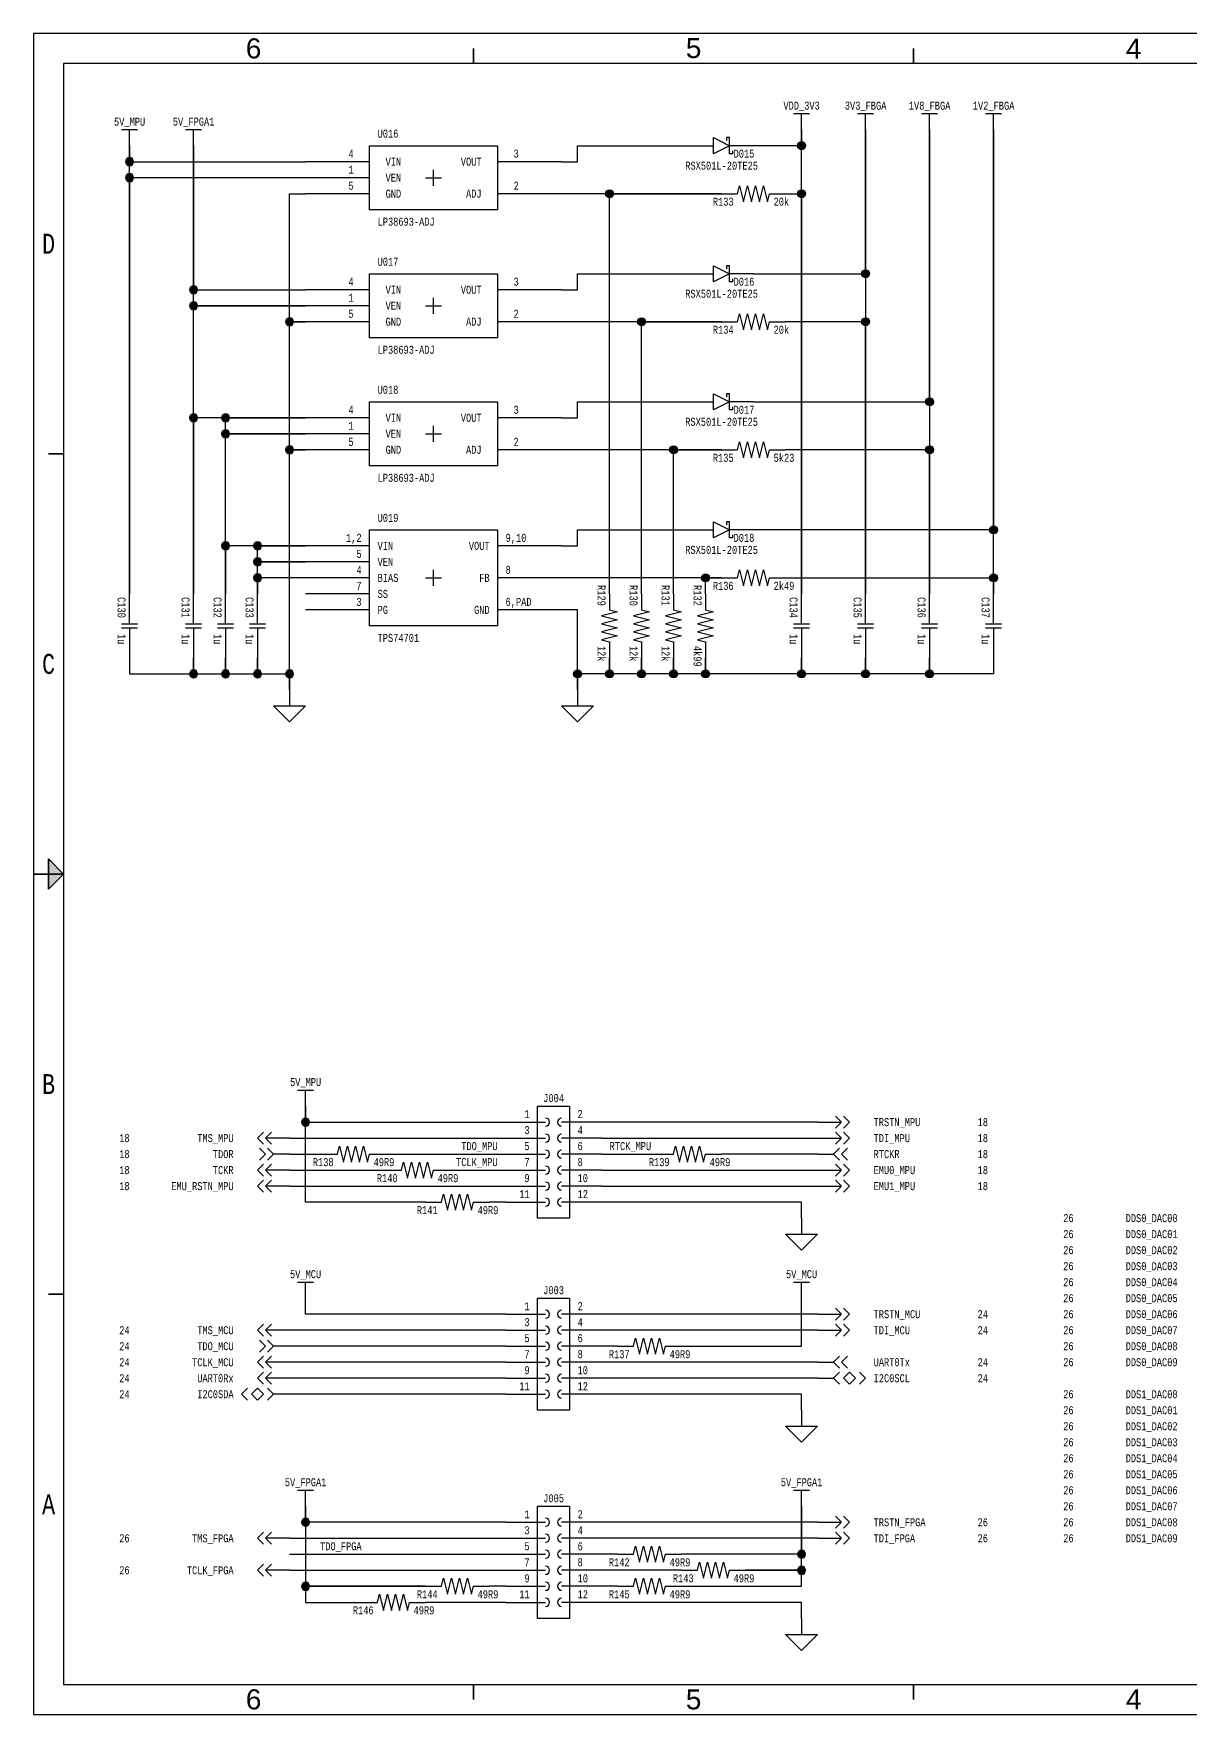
# Paper-space layout '27' of a CAD drawing. Header units: inches. Extents: x 0.2 to 16.8, y 0.2 to 10.8.
# Drawn here: x 0.25 to 7.48, y 0.25 to 10.75 of the extents above; entities that cross this region are included whole.
import ezdxf
from ezdxf.enums import TextEntityAlignment as Align

# ---------------------------------------------------------------- set-up
doc = ezdxf.new("R2010")
doc.units = ezdxf.units.IN
doc.header["$MEASUREMENT"] = 0
for name, color, linetype in [('BORDER', 13, 'Continuous'), ('COMPONENT', 14, 'Continuous'), ('SIGNAL', 84, 'Continuous'), ('TEXT', 252, 'Continuous')]:
    doc.layers.add(name, color=color, linetype=linetype)
doc.styles.add('Monotxt_75', font='monotxt.shx', dxfattribs={"width": 0.75})
doc.styles.get("Standard").update_dxf_attribs({"font": 'arial.ttf'})

# ---------------------------------------------------------------- blocks, each defined once
blk = doc.blocks.new('ANSI B Frame')
at = {"layer": 'BORDER', "lineweight": 35}
h = blk.add_hatch(color=256, dxfattribs=at)
h.dxf.hatch_style = 1
h.paths.add_polyline_path([(0.34375, 5.59375), (0.34375, 5.5), (0.4375, 5.5)])
h.paths.add_polyline_path([(0.4375, 5.5), (0.34375, 5.5), (0.34375, 5.40625)])
at = {"layer": 'BORDER'}
for points in [[(0.25, 0.25), (16.75, 0.25), (16.75, 10.75), (0.25, 10.75)], [(0.4375, 0.4375), (16.5625, 0.4375), (16.5625, 10.5625), (0.4375, 10.5625)]]:
    blk.add_lwpolyline(points, close=True, dxfattribs=at)
at = {"layer": 'BORDER', "lineweight": 35}
for points in [[(3, 10.65625), (3, 10.5625)], [(5.75, 10.65625), (5.75, 10.5625)], [(0.34375, 8.125), (0.4375, 8.125)], [(0.4375, 5.5), (0.25, 5.5)], [(0.34375, 2.875), (0.4375, 2.875)], [(3, 0.34375), (3, 0.4375)], [(5.75, 0.34375), (5.75, 0.4375)]]:
    blk.add_lwpolyline(points, dxfattribs=at)
blk.add_lwpolyline([(0.4375, 5.5), (0.34375, 5.59375), (0.34375, 5.40625)], close=True, dxfattribs=at)
at = {"layer": 'BORDER', "style": 'Monotxt_75', "width": 0.75}
for s, p in [('D', (0.34375, 9.4375)), ('C', (0.34375, 6.8125)), ('B', (0.34375, 4.1875)), ('A', (0.34375, 1.5625))]:
    blk.add_text(s, height=0.125, dxfattribs=at).set_placement(p, align=Align.MIDDLE_CENTER)
at = {"layer": 'BORDER', "flags": 8}
for tag, p in [('ZN6', (1.625, 10.65787)), ('ZN5', (4.375, 10.66009)), ('ZN4', (7.125, 10.65625)), ('ZN3', (9.875, 10.65796)), ('ZN2', (12.625, 10.65574)), ('ZN1', (15.375, 10.65574)), ('ZN6', (1.625, 0.34375)), ('ZN5', (4.375, 0.34375)), ('ZN4', (7.125, 0.34375)), ('ZN3', (9.875, 0.34375)), ('ZN2', (12.625, 0.34375)), ('ZN1', (15.375, 0.34375))]:
    blk.add_attdef(tag, text='', height=0.125, dxfattribs=at).set_placement(p, align=Align.MIDDLE_CENTER)
at = {"layer": 'TEXT', "style": 'Monotxt_75', "width": 0.75, "flags": 8}
for tag, height, p in [('DESRP', 0.0625, (13.625, 1)), ('DWG_NO', 0.1875, (13.9625, 0.7125))]:
    blk.add_attdef(tag, text='', height=height, dxfattribs=at).set_placement(p, align=Align.MIDDLE_LEFT)
for tag, height, p in [('SHTSZ', 0.1875, (13.7375, 0.7125)), ('REV', 0.1875, (16.4125, 0.7125)), ('SCALE', 0.0625, (14.15625, 0.5)), ('REVDATE', 0.0625, (15.11875, 0.5)), ('CURRSHT', 0.0625, (16.0625, 0.5)), ('LASTSHT', 0.0625, (16.4375, 0.5))]:
    blk.add_attdef(tag, text='', height=height, dxfattribs=at).set_placement(p, align=Align.MIDDLE_CENTER)
blk = doc.blocks.new('SUPPLY_BUS')
for points in [[(0, 0), (0.05, 0)], [(0.05, 0.025), (0.05, -0.025)]]:
    blk.add_lwpolyline(points)
blk = doc.blocks.new('CAP')
for points in [[(0, 0.0125), (0, 0.2)], [(-0.05, 0.0125), (0.05, 0.0125)], [(-0.05, -0.0125), (0.05, -0.0125)], [(0, -0.0125), (0, -0.2)]]:
    blk.add_lwpolyline(points)
at = {"layer": 'TEXT', "style": 'Monotxt_75', "width": 0.75, "flags": 8}
blk.add_attdef('REFID', text='', height=0.05, rotation=270, dxfattribs=at).set_placement((-0.025, 0.05), align=Align.TOP_RIGHT)
blk.add_attdef('VALUE', text='', height=0.05, rotation=270, dxfattribs=at).set_placement((-0.025, -0.05), align=Align.TOP_LEFT)
blk = doc.blocks.new('FLOAT_GND')
blk.add_lwpolyline([(0, 0), (0, -0.05)])
blk.add_lwpolyline([(-0.05, -0.05), (0.05, -0.05), (0, -0.1)], close=True)
blk = doc.blocks.new('CONNECT')
blk.add_hatch(color=256).paths.add_polyline_path([(0.0125, 0, 1), (-0.0125, 0, 1)])
blk.add_circle((0, 0), 0.0125)
blk = doc.blocks.new('RES')
blk.add_lwpolyline([(-0.2, 0), (-0.1, 0), (-0.0875, 0.05), (-0.0625, -0.05), (-0.0375, 0.05), (-0.0125, -0.05), (0.0125, 0.05), (0.0375, -0.05), (0.0625, 0.05), (0.0875, -0.05), (0.1, 0), (0.2, 0)])
at = {"layer": 'TEXT', "style": 'Monotxt_75', "width": 0.75, "flags": 8}
blk.add_attdef('REFID', text='', height=0.05, dxfattribs=at).set_placement((-0.125, -0.025), align=Align.TOP_RIGHT)
blk.add_attdef('VALUE', text='', height=0.05, dxfattribs=at).set_placement((0.125, -0.025), align=Align.TOP_LEFT)
blk = doc.blocks.new('TO_CONN')
for points in [[(0, 0), (0.075, 0)], [(0.05625, 0.01875), (0.075, 0), (0.05625, -0.01875)], [(0.08125, 0.01875), (0.1, 0), (0.08125, -0.01875)]]:
    blk.add_lwpolyline(points)
blk = doc.blocks.new('FROM_CONN')
for points in [[(0, 0), (0.05, 0)], [(0.06875, 0.01875), (0.05, 0), (0.06875, -0.01875)], [(0.09375, 0.01875), (0.075, 0), (0.09375, -0.01875)]]:
    blk.add_lwpolyline(points)
blk = doc.blocks.new('BIDIR_CONN')
for points in [[(0, 0), (0.05, 0)], [(0.06875, 0.01875), (0.05, 0), (0.06875, -0.01875)], [(0.13125, 0.01875), (0.15, 0), (0.13125, -0.01875)]]:
    blk.add_lwpolyline(points)
blk.add_lwpolyline([(0.1, 0.01875), (0.08125, 0), (0.1, -0.01875), (0.11875, 0)], close=True)
blk = doc.blocks.new('HEADER_2X6')
blk.add_lwpolyline([(-0.1, 0.35), (0.1, 0.35), (0.1, -0.35), (-0.1, -0.35)], close=True)
for points in [[(-0.3, 0.25), (-0.05, 0.25)], [(0.3, 0.25), (0.05, 0.25)], [(-0.3, 0.15), (-0.05, 0.15)], [(0.3, 0.15), (0.05, 0.15)], [(-0.3, 0.05), (-0.05, 0.05)], [(0.3, 0.05), (0.05, 0.05)], [(-0.3, -0.05), (-0.05, -0.05)], [(0.3, -0.05), (0.05, -0.05)], [(-0.3, -0.15), (-0.05, -0.15)], [(0.3, -0.15), (0.05, -0.15)], [(-0.3, -0.25), (-0.05, -0.25)], [(0.3, -0.25), (0.05, -0.25)]]:
    blk.add_lwpolyline(points)
for centre, start, end in [((-0.05, 0.25), 270, 90), ((0.05, 0.25), 90, 270), ((-0.05, 0.15), 270, 90), ((0.05, 0.15), 90, 270), ((-0.05, 0.05), 270, 90), ((0.05, 0.05), 90, 270), ((-0.05, -0.05), 270, 90), ((0.05, -0.05), 90, 270), ((-0.05, -0.15), 270, 90), ((0.05, -0.15), 90, 270), ((-0.05, -0.25), 270, 90), ((0.05, -0.25), 90, 270)]:
    blk.add_arc(centre, 0.025, start, end)
at = {"layer": 'TEXT', "style": 'Monotxt_75', "width": 0.75}
for s, p in [('1', (-0.15, 0.275)), ('3', (-0.15, 0.175)), ('5', (-0.15, 0.075)), ('7', (-0.15, -0.025)), ('9', (-0.15, -0.125)), ('11', (-0.15, -0.225))]:
    blk.add_text(s, height=0.05, dxfattribs=at).set_placement(p, align=Align.RIGHT)
for s, p in [('2', (0.15, 0.275)), ('4', (0.15, 0.175)), ('6', (0.15, 0.075)), ('8', (0.15, -0.025)), ('10', (0.15, -0.125)), ('12', (0.15, -0.225))]:
    blk.add_text(s, height=0.05, dxfattribs=at).set_placement(p)
at = {"layer": 'TEXT', "style": 'Monotxt_75', "width": 0.75, "flags": 8}
blk.add_attdef('REFID', text='', height=0.05, dxfattribs=at).set_placement((0, 0.375), align=Align.CENTER)
blk.add_attdef('MFGPN', text='', height=0.05, dxfattribs=at).set_placement((0, -0.375), align=Align.TOP_CENTER)
blk = doc.blocks.new('LM38693-ADJ')
blk.add_lwpolyline([(-0.4, 0.2), (0.4, 0.2), (0.4, -0.2), (-0.4, -0.2)], close=True)
for points in [[(-0.4, 0.1), (-0.8, 0.1)], [(-0.4, 0), (-0.8, 0)], [(0.8, 0.1), (0.4, 0.1)], [(-0.4, -0.1), (-0.8, -0.1)], [(0.8, -0.1), (0.4, -0.1)]]:
    blk.add_lwpolyline(points)
at = {"color": 7}
for points in [[(-0.05, 0), (0, 0), (0, 0.05)], [(0, -0.05), (0, 0), (0.05, 0)]]:
    blk.add_lwpolyline(points, dxfattribs=at)
at = {"layer": 'TEXT', "style": 'Monotxt_75', "width": 0.75}
for s, p in [('4', (-0.5, 0.125)), ('1', (-0.5, 0.025)), ('5', (-0.5, -0.075))]:
    blk.add_text(s, height=0.05, dxfattribs=at).set_placement(p, align=Align.RIGHT)
for s, p in [('VIN', (-0.3, 0.1)), ('VEN', (-0.3, 0)), ('GND', (-0.3, -0.1))]:
    blk.add_text(s, height=0.05, dxfattribs=at).set_placement(p, align=Align.MIDDLE_LEFT)
for s, p in [('VOUT', (0.3, 0.1)), ('ADJ', (0.3, -0.1))]:
    blk.add_text(s, height=0.05, dxfattribs=at).set_placement(p, align=Align.MIDDLE_RIGHT)
for s, p in [('3', (0.5, 0.125)), ('2', (0.5, -0.075))]:
    blk.add_text(s, height=0.05, dxfattribs=at).set_placement(p)
blk.add_text('LP38693-ADJ', height=0.05, dxfattribs=at).set_placement((-0.35, -0.25), align=Align.TOP_LEFT)
at = {"layer": 'TEXT', "style": 'Monotxt_75', "width": 0.75, "flags": 8}
blk.add_attdef('REF', (-0.35, 0.25), '', height=0.05, dxfattribs=at)
blk = doc.blocks.new('D_SCHOTTKY')
for points in [[(-0.2, 0), (-0.05, 0)], [(0.06875, -0.03125), (0.06875, -0.05), (0.05, -0.05), (0.05, 0.05), (0.03125, 0.05), (0.03125, 0.03125)], [(0.2, 0), (0.05, 0)]]:
    blk.add_lwpolyline(points)
blk.add_lwpolyline([(0.05, 0), (-0.05, -0.05), (-0.05, 0.05)], close=True)
at = {"layer": 'TEXT', "style": 'Monotxt_75', "width": 0.75, "flags": 8}
blk.add_attdef('MFGPN', text='', height=0.05, dxfattribs=at).set_placement((0, -0.1), align=Align.TOP_CENTER)
blk.add_attdef('REFNO', text='', height=0.05, dxfattribs=at).set_placement((0.075, -0.025), align=Align.TOP_LEFT)
blk = doc.blocks.new('TPS74701')
blk.add_lwpolyline([(-0.4, 0.3), (0.4, 0.3), (0.4, -0.3), (-0.4, -0.3)], close=True)
for points in [[(-0.4, 0.2), (-0.8, 0.2)], [(0.8, 0.2), (0.4, 0.2)], [(-0.4, 0.1), (-0.8, 0.1)], [(-0.4, 0), (-0.8, 0)], [(-0.4, -0.1), (-0.8, -0.1)], [(0.8, 0), (0.4, 0)], [(-0.4, -0.2), (-0.8, -0.2)], [(0.8, -0.2), (0.4, -0.2)]]:
    blk.add_lwpolyline(points)
at = {"color": 7}
for points in [[(-0.05, 0), (0, 0), (0, 0.05)], [(0, -0.05), (0, 0), (0.05, 0)]]:
    blk.add_lwpolyline(points, dxfattribs=at)
at = {"layer": 'TEXT', "style": 'Monotxt_75', "width": 0.75}
for s, p in [('1,2', (-0.45, 0.225)), ('5', (-0.45, 0.125)), ('4', (-0.45, 0.025)), ('7', (-0.45, -0.075)), ('3', (-0.45, -0.175))]:
    blk.add_text(s, height=0.05, dxfattribs=at).set_placement(p, align=Align.RIGHT)
for s, p in [('VIN', (-0.35, 0.2)), ('VEN', (-0.35, 0.1)), ('BIAS', (-0.35, 0)), ('SS', (-0.35, -0.1)), ('PG', (-0.35, -0.2))]:
    blk.add_text(s, height=0.05, dxfattribs=at).set_placement(p, align=Align.MIDDLE_LEFT)
for s, p in [('VOUT', (0.35, 0.2)), ('FB', (0.35, 0)), ('GND', (0.35, -0.2))]:
    blk.add_text(s, height=0.05, dxfattribs=at).set_placement(p, align=Align.MIDDLE_RIGHT)
for s, p in [('9,10', (0.45, 0.225)), ('8', (0.45, 0.025)), ('6,PAD', (0.45, -0.175))]:
    blk.add_text(s, height=0.05, dxfattribs=at).set_placement(p)
blk.add_text('TPS74701', height=0.05, dxfattribs=at).set_placement((-0.35, -0.35), align=Align.TOP_LEFT)
at = {"layer": 'TEXT', "style": 'Monotxt_75', "width": 0.75, "flags": 8}
blk.add_attdef('REFNO', (-0.35, 0.35), '', height=0.05, dxfattribs=at)

psp = doc.layouts.new('27')

# ---------------------------------------------------------------- linework, layer by layer
at = {"layer": 'SIGNAL'}
for points in [[(4.95, 9.75), (5.05, 9.75), (5.05, 7.25), (5.05, 10.15), (5.05, 10.05), (4.75, 10.05)], [(4.75, 9.25), (5.45, 9.25), (5.45, 10.15), (5.45, 7.25), (5.45, 8.95), (4.95, 8.95)], [(4.75, 8.45), (5.85, 8.45), (5.85, 10.15), (5.85, 7.25), (5.85, 8.15), (4.95, 8.15)], [(4.95, 7.35), (6.25, 7.35), (6.25, 7.25), (6.25, 10.15), (6.25, 7.65), (4.75, 7.65)], [(1.95, 9.85), (0.85, 9.85), (0.85, 7.25), (0.85, 10.05), (0.85, 9.95), (1.95, 9.95)], [(1.95, 7.35), (1.65, 7.35), (1.65, 7.25), (1.65, 7.45), (1.95, 7.45), (1.675, 7.45), (1.65, 7.475), (1.65, 7.55), (1.95, 7.55), (1.45, 7.55), (1.45, 7.25), (1.45, 8.25), (1.95, 8.25), (1.475, 8.25), (1.45, 8.275), (1.45, 8.35), (1.95, 8.35), (1.25, 8.35), (1.25, 7.25), (1.25, 9.05), (1.95, 9.05), (1.275, 9.05), (1.25, 9.075), (1.25, 10.05), (1.25, 9.15), (1.95, 9.15)], [(3.55, 9.95), (3.65, 9.95), (3.65, 10.05), (4.35, 10.05)], [(0.85, 6.85), (0.85, 6.75), (1.25, 6.75), (1.25, 6.85), (1.25, 6.775), (1.275, 6.75), (1.45, 6.75), (1.45, 6.85), (1.45, 6.775), (1.475, 6.75), (1.65, 6.75), (1.65, 6.85), (1.65, 6.775), (1.675, 6.75), (1.85, 6.75), (1.85, 6.65), (1.85, 8.15), (1.95, 8.15), (1.875, 8.15), (1.85, 8.175), (1.85, 8.95), (1.95, 8.95), (1.875, 8.95), (1.85, 8.975), (1.85, 9.75), (1.95, 9.75)], [(3.85, 7.25), (3.85, 9.75), (4.55, 9.75), (3.55, 9.75)], [(3.55, 9.15), (3.65, 9.15), (3.65, 9.25), (4.35, 9.25)], [(4.05, 7.25), (4.05, 8.95), (4.55, 8.95), (3.55, 8.95)], [(3.55, 8.35), (3.65, 8.35), (3.65, 8.45), (4.35, 8.45)], [(4.25, 7.25), (4.25, 8.15), (4.55, 8.15), (3.55, 8.15)], [(3.55, 7.55), (3.65, 7.55), (3.65, 7.65), (4.35, 7.65)], [(4.45, 7.25), (4.45, 7.35), (4.55, 7.35), (3.55, 7.35)], [(6.25, 6.85), (6.25, 6.75), (5.85, 6.75), (5.85, 6.85), (5.85, 6.775), (5.825, 6.75), (5.45, 6.75), (5.45, 6.85), (5.45, 6.775), (5.425, 6.75), (5.05, 6.75), (5.05, 6.85), (5.05, 6.775), (5.025, 6.75), (4.45, 6.75), (4.45, 6.85), (4.45, 6.775), (4.425, 6.75), (4.25, 6.75), (4.25, 6.85), (4.25, 6.775), (4.225, 6.75), (4.05, 6.75), (4.05, 6.85), (4.05, 6.775), (4.025, 6.75), (3.85, 6.75), (3.85, 6.85), (3.85, 6.775), (3.825, 6.75), (3.65, 6.75), (3.65, 6.65), (3.65, 7.15), (3.55, 7.15)], [(2.7, 3.45), (1.95, 3.45), (1.95, 4.05), (1.95, 3.95), (3.2, 3.95)], [(5.15, 3.95), (3.8, 3.95)], [(1.85, 3.85), (3.2, 3.85)], [(3.8, 3.85), (5.15, 3.85)], [(1.85, 3.75), (2.05, 3.75)], [(2.45, 3.75), (3.2, 3.75)], [(3.8, 3.75), (4.15, 3.75)], [(5.15, 3.75), (4.55, 3.75)], [(1.85, 3.65), (2.45, 3.65)], [(2.85, 3.65), (3.2, 3.65)], [(3.8, 3.65), (5.15, 3.65)], [(1.85, 3.55), (3.2, 3.55)], [(3.8, 3.55), (5.15, 3.55)], [(3.2, 3.45), (3.1, 3.45)], [(5.05, 3.35), (5.05, 3.45), (3.8, 3.45)], [(3.2, 2.75), (1.95, 2.75), (1.95, 2.85)], [(4.3, 2.55), (5.05, 2.55), (5.05, 2.85)], [(5.15, 2.75), (3.8, 2.75)], [(3.2, 2.65), (1.85, 2.65)], [(5.15, 2.65), (3.8, 2.65)], [(3.2, 2.55), (1.85, 2.55)], [(3.9, 2.55), (3.8, 2.55)], [(3.2, 2.45), (1.85, 2.45)], [(5.15, 2.45), (3.8, 2.45)], [(3.2, 2.35), (1.85, 2.35)], [(5.15, 2.35), (3.8, 2.35)], [(3.2, 2.25), (1.85, 2.25)], [(5.05, 2.15), (5.05, 2.25), (3.8, 2.25)], [(3.2, 1.45), (1.95, 1.45), (1.95, 1.55), (1.95, 1.075), (1.975, 1.05), (2.7, 1.05), (1.95, 1.05), (1.95, 0.95), (2.3, 0.95)], [(4.3, 1.05), (5.05, 1.05), (5.05, 1.15), (4.7, 1.15), (5.025, 1.15), (5.05, 1.175), (5.05, 1.55), (5.05, 1.25), (4.3, 1.25)], [(5.15, 1.45), (3.8, 1.45)], [(1.85, 1.35), (3.2, 1.35)], [(5.15, 1.35), (3.8, 1.35)], [(1.85, 1.25), (3.2, 1.25)], [(3.9, 1.25), (3.8, 1.25)], [(1.85, 1.15), (3.2, 1.15)], [(4.3, 1.15), (3.8, 1.15)], [(3.2, 0.95), (2.7, 0.95)], [(3.2, 1.05), (3.1, 1.05)], [(3.9, 1.05), (3.8, 1.05)], [(5.05, 0.85), (5.05, 0.95), (3.8, 0.95)]]:
    psp.add_lwpolyline(points, dxfattribs=at)

# ---------------------------------------------------------------- block references
ref = psp.add_blockref('ANSI B Frame', (0, 0))
ref.add_attrib('ZN4', '4', dxfattribs={"layer": 'BORDER', "height": 0.125}).set_placement((7.125, 0.344), align=Align.MIDDLE_CENTER)
ref.add_attrib('ZN4', '4', dxfattribs={"layer": 'BORDER', "height": 0.125}).set_placement((7.125, 10.656), align=Align.MIDDLE_CENTER)
ref.add_attrib('ZN5', '5', dxfattribs={"layer": 'BORDER', "height": 0.125}).set_placement((4.375, 0.344), align=Align.MIDDLE_CENTER)
ref.add_attrib('ZN5', '5', dxfattribs={"layer": 'BORDER', "height": 0.125}).set_placement((4.375, 10.66), align=Align.MIDDLE_CENTER)
ref.add_attrib('ZN6', '6', dxfattribs={"layer": 'BORDER', "height": 0.125}).set_placement((1.625, 0.344), align=Align.MIDDLE_CENTER)
ref.add_attrib('ZN6', '6', dxfattribs={"layer": 'BORDER', "height": 0.125}).set_placement((1.625, 10.658), align=Align.MIDDLE_CENTER)
at = {"layer": 'COMPONENT', "yscale": 2, "zscale": 2}
for name, p, xscale, rotation in [('SUPPLY_BUS', (5.05, 10.15), 2, 90), ('SUPPLY_BUS', (5.45, 10.15), 2, 90), ('SUPPLY_BUS', (5.85, 10.15), 2, 90), ('SUPPLY_BUS', (6.25, 10.15), 2, 90), ('SUPPLY_BUS', (0.85, 10.05), 2, 90), ('SUPPLY_BUS', (1.25, 10.05), 2, 90), ('SUPPLY_BUS', (1.95, 4.05), 2, 90), ('FROM_CONN', (1.85, 3.75), 2, 180), ('FROM_CONN', (5.15, 3.75), -2, 180), ('SUPPLY_BUS', (1.95, 2.85), 2, 90), ('SUPPLY_BUS', (5.05, 2.85), 2, 90), ('FROM_CONN', (1.85, 2.55), 2, 180), ('BIDIR_CONN', (5.15, 2.35), -2, 180), ('BIDIR_CONN', (1.85, 2.25), 2, 180), ('SUPPLY_BUS', (1.95, 1.55), 2, 90), ('SUPPLY_BUS', (5.05, 1.55), 2, 90)]:
    psp.add_blockref(name, p, dxfattribs=dict(at, xscale=xscale, rotation=rotation))
at = {"layer": 'COMPONENT'}
ref = psp.add_blockref('LM38693-ADJ', (2.75, 9.85), dxfattribs=at)
ref.add_attrib('REF', 'U016', (2.4, 10.1), dxfattribs={"layer": 'TEXT', "height": 0.05, "style": 'Monotxt_75', "width": 0.75})
for name, p, values in [('D_SCHOTTKY', (4.55, 10.05), {'REFNO': 'D015', 'MFGPN': 'RSX501L-20TE25'}), ('RES', (4.75, 9.75), {'REFID': 'R133', 'VALUE': '20k'}), ('D_SCHOTTKY', (4.55, 9.25), {'REFNO': 'D016', 'MFGPN': 'RSX501L-20TE25'}), ('RES', (4.75, 8.95), {'REFID': 'R134', 'VALUE': '20k'}), ('D_SCHOTTKY', (4.55, 8.45), {'REFNO': 'D017', 'MFGPN': 'RSX501L-20TE25'}), ('RES', (4.75, 8.15), {'REFID': 'R135', 'VALUE': '5k23'}), ('D_SCHOTTKY', (4.55, 7.65), {'REFNO': 'D018', 'MFGPN': 'RSX501L-20TE25'}), ('RES', (4.75, 7.35), {'REFID': 'R136', 'VALUE': '2k49'}), ('RES', (2.25, 3.75), {'REFID': 'R138', 'VALUE': '49R9'}), ('RES', (4.35, 3.75), {'REFID': 'R139', 'VALUE': '49R9'}), ('RES', (2.65, 3.65), {'REFID': 'R140', 'VALUE': '49R9'}), ('RES', (2.9, 3.45), {'REFID': 'R141', 'VALUE': '49R9'}), ('RES', (4.1, 2.55), {'REFID': 'R137', 'VALUE': '49R9'}), ('RES', (4.1, 1.25), {'REFID': 'R142', 'VALUE': '49R9'}), ('RES', (4.5, 1.15), {'REFID': 'R143', 'VALUE': '49R9'}), ('RES', (2.9, 1.05), {'REFID': 'R144', 'VALUE': '49R9'}), ('RES', (4.1, 1.05), {'REFID': 'R145', 'VALUE': '49R9'}), ('RES', (2.5, 0.95), {'REFID': 'R146', 'VALUE': '49R9'})]:
    psp.add_blockref(name, p, dxfattribs=at).add_auto_attribs(values)
ref = psp.add_blockref('LM38693-ADJ', (2.75, 9.05), dxfattribs=at)
ref.add_attrib('REF', 'U017', (2.4, 9.3), dxfattribs={"layer": 'TEXT', "height": 0.05, "style": 'Monotxt_75', "width": 0.75})
ref = psp.add_blockref('LM38693-ADJ', (2.75, 8.25), dxfattribs=at)
ref.add_attrib('REF', 'U018', (2.4, 8.5), dxfattribs={"layer": 'TEXT', "height": 0.05, "style": 'Monotxt_75', "width": 0.75})
ref = psp.add_blockref('TPS74701', (2.75, 7.35), dxfattribs=at)
ref.add_attrib('REFNO', 'U019', (2.4, 7.7), dxfattribs={"layer": 'TEXT', "height": 0.05, "style": 'Monotxt_75', "width": 0.75})
ref = psp.add_blockref('CAP', (0.85, 7.05), dxfattribs=at)
ref.add_attrib('REFID', 'C130', dxfattribs={"layer": 'TEXT', "height": 0.05, "rotation": 270, "style": 'Monotxt_75', "width": 0.75}).set_placement((0.825, 7.1), align=Align.TOP_RIGHT)
ref.add_attrib('VALUE', '1u', dxfattribs={"layer": 'TEXT', "height": 0.05, "rotation": 270, "style": 'Monotxt_75', "width": 0.75}).set_placement((0.825, 7), align=Align.TOP_LEFT)
ref = psp.add_blockref('CAP', (1.25, 7.05), dxfattribs=at)
ref.add_attrib('REFID', 'C131', dxfattribs={"layer": 'TEXT', "height": 0.05, "rotation": 270, "style": 'Monotxt_75', "width": 0.75}).set_placement((1.225, 7.1), align=Align.TOP_RIGHT)
ref.add_attrib('VALUE', '1u', dxfattribs={"layer": 'TEXT', "height": 0.05, "rotation": 270, "style": 'Monotxt_75', "width": 0.75}).set_placement((1.225, 7), align=Align.TOP_LEFT)
ref = psp.add_blockref('CAP', (1.45, 7.05), dxfattribs=at)
ref.add_attrib('REFID', 'C132', dxfattribs={"layer": 'TEXT', "height": 0.05, "rotation": 270, "style": 'Monotxt_75', "width": 0.75}).set_placement((1.425, 7.1), align=Align.TOP_RIGHT)
ref.add_attrib('VALUE', '1u', dxfattribs={"layer": 'TEXT', "height": 0.05, "rotation": 270, "style": 'Monotxt_75', "width": 0.75}).set_placement((1.425, 7), align=Align.TOP_LEFT)
ref = psp.add_blockref('CAP', (1.65, 7.05), dxfattribs=at)
ref.add_attrib('REFID', 'C133', dxfattribs={"layer": 'TEXT', "height": 0.05, "rotation": 270, "style": 'Monotxt_75', "width": 0.75}).set_placement((1.625, 7.1), align=Align.TOP_RIGHT)
ref.add_attrib('VALUE', '1u', dxfattribs={"layer": 'TEXT', "height": 0.05, "rotation": 270, "style": 'Monotxt_75', "width": 0.75}).set_placement((1.625, 7), align=Align.TOP_LEFT)
at = {"layer": 'COMPONENT', "rotation": 270}
for p, values in [((3.85, 7.05), {'REFID': 'R129', 'VALUE': '12k'}), ((4.05, 7.05), {'REFID': 'R130', 'VALUE': '12k'}), ((4.25, 7.05), {'REFID': 'R131', 'VALUE': '12k'}), ((4.45, 7.05), {'REFID': 'R132', 'VALUE': '4k99'})]:
    psp.add_blockref('RES', p, dxfattribs=at).add_auto_attribs(values)
at = {"layer": 'COMPONENT'}
ref = psp.add_blockref('CAP', (5.05, 7.05), dxfattribs=at)
ref.add_attrib('REFID', 'C134', dxfattribs={"layer": 'TEXT', "height": 0.05, "rotation": 270, "style": 'Monotxt_75', "width": 0.75}).set_placement((5.025, 7.1), align=Align.TOP_RIGHT)
ref.add_attrib('VALUE', '1u', dxfattribs={"layer": 'TEXT', "height": 0.05, "rotation": 270, "style": 'Monotxt_75', "width": 0.75}).set_placement((5.025, 7), align=Align.TOP_LEFT)
ref = psp.add_blockref('CAP', (5.45, 7.05), dxfattribs=at)
ref.add_attrib('REFID', 'C135', dxfattribs={"layer": 'TEXT', "height": 0.05, "rotation": 270, "style": 'Monotxt_75', "width": 0.75}).set_placement((5.425, 7.1), align=Align.TOP_RIGHT)
ref.add_attrib('VALUE', '1u', dxfattribs={"layer": 'TEXT', "height": 0.05, "rotation": 270, "style": 'Monotxt_75', "width": 0.75}).set_placement((5.425, 7), align=Align.TOP_LEFT)
ref = psp.add_blockref('CAP', (5.85, 7.05), dxfattribs=at)
ref.add_attrib('REFID', 'C136', dxfattribs={"layer": 'TEXT', "height": 0.05, "rotation": 270, "style": 'Monotxt_75', "width": 0.75}).set_placement((5.825, 7.1), align=Align.TOP_RIGHT)
ref.add_attrib('VALUE', '1u', dxfattribs={"layer": 'TEXT', "height": 0.05, "rotation": 270, "style": 'Monotxt_75', "width": 0.75}).set_placement((5.825, 7), align=Align.TOP_LEFT)
ref = psp.add_blockref('CAP', (6.25, 7.05), dxfattribs=at)
ref.add_attrib('REFID', 'C137', dxfattribs={"layer": 'TEXT', "height": 0.05, "rotation": 270, "style": 'Monotxt_75', "width": 0.75}).set_placement((6.225, 7.1), align=Align.TOP_RIGHT)
ref.add_attrib('VALUE', '1u', dxfattribs={"layer": 'TEXT', "height": 0.05, "rotation": 270, "style": 'Monotxt_75', "width": 0.75}).set_placement((6.225, 7), align=Align.TOP_LEFT)
at = {"layer": 'COMPONENT', "yscale": 2, "zscale": 2}
for name, p, xscale in [('FLOAT_GND', (1.85, 6.65), 2), ('FLOAT_GND', (3.65, 6.65), 2), ('TO_CONN', (1.85, 3.85), -2), ('TO_CONN', (5.15, 3.95), 2), ('TO_CONN', (5.15, 3.85), 2), ('TO_CONN', (1.85, 3.65), -2), ('TO_CONN', (5.15, 3.65), 2), ('TO_CONN', (1.85, 3.55), -2), ('TO_CONN', (5.15, 3.55), 2), ('FLOAT_GND', (5.05, 3.35), 2), ('TO_CONN', (5.15, 2.75), 2), ('TO_CONN', (1.85, 2.65), -2), ('TO_CONN', (5.15, 2.65), 2), ('TO_CONN', (1.85, 2.45), -2), ('FROM_CONN', (5.15, 2.45), 2), ('TO_CONN', (1.85, 2.35), -2), ('FLOAT_GND', (5.05, 2.15), 2), ('TO_CONN', (5.15, 1.45), 2), ('TO_CONN', (1.85, 1.35), -2), ('TO_CONN', (5.15, 1.35), 2), ('TO_CONN', (1.85, 1.15), -2), ('FLOAT_GND', (5.05, 0.85), 2)]:
    psp.add_blockref(name, p, dxfattribs=dict(at, xscale=xscale))
at = {"layer": 'COMPONENT'}
ref = psp.add_blockref('HEADER_2X6', (3.5, 3.7), dxfattribs=at)
ref.add_attrib('REFID', 'J004', dxfattribs={"layer": 'TEXT', "height": 0.05, "style": 'Monotxt_75', "width": 0.75}).set_placement((3.5, 4.075), align=Align.CENTER)
ref = psp.add_blockref('HEADER_2X6', (3.5, 2.5), dxfattribs=at)
ref.add_attrib('REFID', 'J003', dxfattribs={"layer": 'TEXT', "height": 0.05, "style": 'Monotxt_75', "width": 0.75}).set_placement((3.5, 2.875), align=Align.CENTER)
ref = psp.add_blockref('HEADER_2X6', (3.5, 1.2), dxfattribs=at)
ref.add_attrib('REFID', 'J005', dxfattribs={"layer": 'TEXT', "height": 0.05, "style": 'Monotxt_75', "width": 0.75}).set_placement((3.5, 1.575), align=Align.CENTER)
at = {"layer": 'SIGNAL', "xscale": -2, "yscale": 2, "zscale": 2, "rotation": 180}
for p in [(0.85, 9.95), (0.85, 9.85), (1.25, 9.15), (1.25, 9.05), (1.85, 8.95), (1.25, 8.35), (1.45, 8.35), (1.45, 8.25), (1.85, 8.15), (1.45, 7.55), (1.65, 7.55), (1.65, 7.45), (1.65, 7.35), (1.25, 6.75), (1.45, 6.75), (1.65, 6.75), (1.85, 6.75), (1.95, 3.95), (1.95, 1.45), (5.05, 1.25), (5.05, 1.15), (1.95, 1.05)]:
    psp.add_blockref('CONNECT', p, dxfattribs=at)
at = {"layer": 'SIGNAL', "xscale": 2, "yscale": 2, "zscale": 2}
for p in [(5.05, 10.05), (3.85, 9.75), (5.05, 9.75), (5.45, 9.25), (4.05, 8.95), (5.45, 8.95), (5.85, 8.45), (4.25, 8.15), (5.85, 8.15), (6.25, 7.65), (4.45, 7.35), (6.25, 7.35), (3.65, 6.75), (3.85, 6.75), (4.05, 6.75), (4.25, 6.75), (4.45, 6.75), (5.05, 6.75), (5.45, 6.75), (5.85, 6.75)]:
    psp.add_blockref('CONNECT', p, dxfattribs=at)

# ---------------------------------------------------------------- texts
at = {"layer": 'TEXT', "style": 'Monotxt_75', "width": 0.75}
for s, p in [('VDD_3V3', (5.05, 10.275)), ('3V3_FBGA', (5.45, 10.275)), ('1V8_FBGA', (5.85, 10.275)), ('1V2_FBGA', (6.25, 10.275)), ('5V_MPU', (0.85, 10.175)), ('5V_FPGA1', (1.25, 10.175)), ('5V_MPU', (1.95, 4.175)), ('5V_MCU', (1.95, 2.975)), ('5V_MCU', (5.05, 2.975)), ('5V_FPGA1', (1.95, 1.675)), ('5V_FPGA1', (5.05, 1.675))]:
    psp.add_text(s, height=0.05, dxfattribs=at).set_placement(p, align=Align.CENTER)
for s, p in [('TRSTN_MPU', (5.5, 3.95)), ('18', (6.15, 3.95)), ('RTCK_MPU', (3.85, 3.8)), ('TDI_MPU', (5.5, 3.85)), ('18', (6.15, 3.85)), ('RTCKR', (5.5, 3.75)), ('EMU0_MPU', (5.5, 3.65)), ('18', (6.15, 3.75)), ('18', (6.15, 3.65)), ('EMU1_MPU', (5.5, 3.55)), ('18', (6.15, 3.55)), ('TRSTN_MCU', (5.5, 2.75)), ('24', (6.15, 2.75)), ('TDI_MCU', (5.5, 2.65)), ('24', (6.15, 2.65)), ('UART0Tx', (5.5, 2.45)), ('24', (6.15, 2.45)), ('I2C0SCL', (5.5, 2.35)), ('24', (6.15, 2.35)), ('TRSTN_FPGA', (5.5, 1.45)), ('26', (6.15, 1.45)), ('TDI_FPGA', (5.5, 1.35)), ('26', (6.15, 1.35))]:
    psp.add_text(s, height=0.05, dxfattribs=at).set_placement(p, align=Align.MIDDLE_LEFT)
for s, p in [('18', (0.85, 3.85)), ('TMS_MPU', (1.5, 3.85)), ('TDO_MPU', (3.15, 3.8)), ('18', (0.85, 3.75)), ('18', (0.85, 3.65)), ('TDOR', (1.5, 3.75)), ('TCKR', (1.5, 3.65)), ('TCLK_MPU', (3.15, 3.7)), ('18', (0.85, 3.55)), ('EMU_RSTN_MPU', (1.5, 3.55)), ('26', (6.75, 3.35)), ('DDS0_DAC00', (7.4, 3.35)), ('26', (6.75, 3.25)), ('DDS0_DAC01', (7.4, 3.25)), ('26', (6.75, 3.15)), ('DDS0_DAC02', (7.4, 3.15)), ('26', (6.75, 3.05)), ('DDS0_DAC03', (7.4, 3.05)), ('26', (6.75, 2.95)), ('DDS0_DAC04', (7.4, 2.95)), ('26', (6.75, 2.85)), ('DDS0_DAC05', (7.4, 2.85)), ('26', (6.75, 2.75)), ('DDS0_DAC06', (7.4, 2.75)), ('24', (0.85, 2.65)), ('TMS_MCU', (1.5, 2.65)), ('26', (6.75, 2.65)), ('DDS0_DAC07', (7.4, 2.65)), ('24', (0.85, 2.55)), ('TDO_MCU', (1.5, 2.55)), ('26', (6.75, 2.55)), ('DDS0_DAC08', (7.4, 2.55)), ('24', (0.85, 2.45)), ('TCLK_MCU', (1.5, 2.45)), ('26', (6.75, 2.45)), ('DDS0_DAC09', (7.4, 2.45)), ('24', (0.85, 2.35)), ('UART0Rx', (1.5, 2.35)), ('24', (0.85, 2.25)), ('I2C0SDA', (1.5, 2.25)), ('26', (6.75, 2.25)), ('DDS1_DAC00', (7.4, 2.25)), ('26', (6.75, 2.15)), ('DDS1_DAC01', (7.4, 2.15)), ('26', (6.75, 2.05)), ('DDS1_DAC02', (7.4, 2.05)), ('26', (6.75, 1.95)), ('DDS1_DAC03', (7.4, 1.95)), ('26', (6.75, 1.85)), ('DDS1_DAC04', (7.4, 1.85)), ('26', (6.75, 1.75)), ('DDS1_DAC05', (7.4, 1.75)), ('26', (6.75, 1.65)), ('26', (6.75, 1.55)), ('DDS1_DAC06', (7.4, 1.65)), ('DDS1_DAC07', (7.4, 1.55)), ('26', (6.75, 1.45)), ('DDS1_DAC08', (7.4, 1.45)), ('26', (0.85, 1.35)), ('TMS_FPGA', (1.5, 1.35)), ('26', (6.75, 1.35)), ('DDS1_DAC09', (7.4, 1.35)), ('TDO_FPGA', (2.3, 1.3)), ('26', (0.85, 1.15)), ('TCLK_FPGA', (1.5, 1.15))]:
    psp.add_text(s, height=0.05, dxfattribs=at).set_placement(p, align=Align.MIDDLE_RIGHT)

doc.saveas('drawing.dxf')
